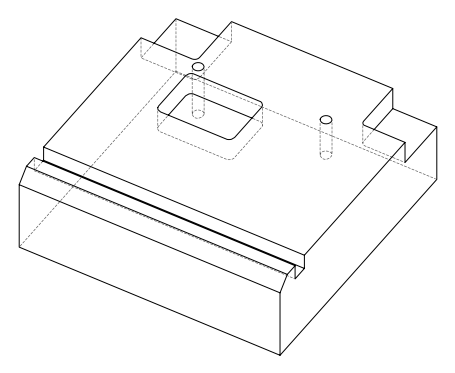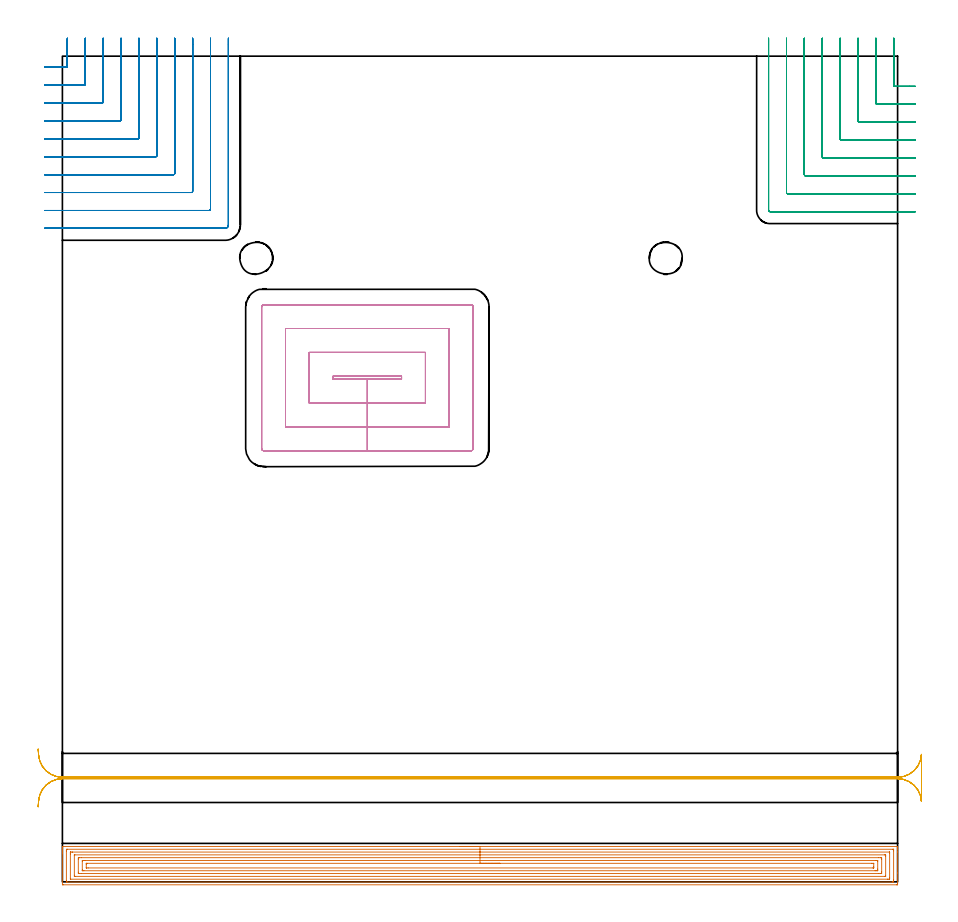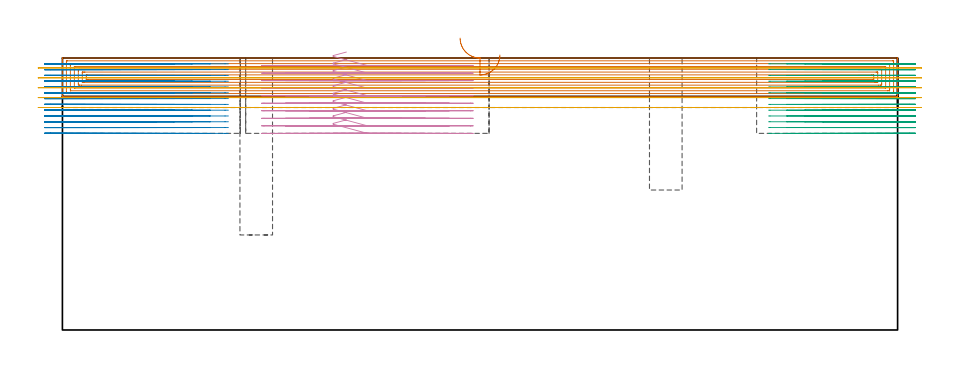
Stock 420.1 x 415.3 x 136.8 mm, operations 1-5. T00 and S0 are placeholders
(PLAN: 7 operations, 4 tool changes, 110 min)
(1 AREA_MILL | FG_CHAMFER_SURFACE | UGT0205_001 | 23.88 min | 78219 mm3)
(2 MILL_CORNER_NOTCH_RECTANGULAR | CORNER_NOTCH_RECTANGULAR | NXT0201_011 | Follow Part, ap 3, ae 75% | 31.12 min | 313659 mm3)
(3 MILL_CORNER_NOTCH_RECTANGULAR_1 | CORNER_NOTCH_RECTANGULAR_1 | NXT0201_011 | Follow Part, ap 3, ae 75% | 22.97 min | 225907 mm3)
(4 MILL_RECTANGULAR_POCKET | POCKET_RECTANGULAR_STRAIGHT | NXT0201_012 | Follow Part, ap 4, ae 75% | 19.05 min | 412524 mm3)
(5 MILL_RECTANGULAR_SLOT | SLOT_RECTANGULAR | UGT0201_106 | Follow Part, ap 6, ae 75% | 9.5 min | 258358 mm3)
(6 MILL_BLIND_HOLE_FROM_SOLID_MATERIAL | STEP1POCKET | NXT0201_011 | Spiral | 1.94 min | 18833 mm3)
(7 MILL_BLIND_HOLE_FROM_SOLID_MATERIAL_1 | STEP1POCKET_1 | NXT0201_011 | Spiral | 1.5 min | 13974 mm3)
(TOOL UGT0205_001 | Chamfer Mill 20 x 3 x 45 deg. | D20 FL50 Z2)
(TOOL NXT0201_011 | ENDMILL 12mm [2P460-1200-NA 1630] | D12 FL38 Z6)
(TOOL NXT0201_012 | ENDMILL 16mm [2P460-1600-NA 1630] | D16 FL38 Z6)
(TOOL UGT0201_106 | End Mill 24 mm | D24 FL25 Z2)
(OP 1 AREA_MILL)
G17 G21 G94 G90
T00 M6
G54
G17 G0 G90 X200.05 Y17.8 S1061 M3
G43 Z146.8 H0
G94 G1 X200.088 Z145.928 F250.
X200.202 Z145.063
X200.391 Z144.212
X200.653 Z143.38
X200.987 Z142.574
X201.39 Z141.8
X201.858 Z141.064
X202.39 Z140.372
X202.979 Z139.729
X203.622 Z139.139
X204.314 Z138.608
X205.05 Z138.14
X205.824 Z137.737
X206.63 Z137.403
X207.462 Z137.141
X208.314 Z136.952
X209.178 Z136.838
X210.05 Z136.8
X419.932
X420.09 Y17.794 Z136.793
X420.1 Y17.484 Z136.484
Y17.164 Z136.163
Y16.502 Z135.497
Y15.292 Z134.288
Y14.744 Z133.738
Y4.468 Z123.465
Y-0.807 Z118.19
X420.096 Y-1.081 Z117.916
X420.09 Y-1.492 Z117.505
X419.907 Y-1.496 Z117.502
X419.485 Y-1.5 Z117.5
X0.615
X0.142 Y-1.495 Z117.503
X0.01 Y-1.492 Z117.506
X0. Y-1.355 Z117.642
Y14.138 Z133.134
Y14.744 Z133.738
Y15.292 Z134.288
Y15.623 Z134.619
Y16.171 Z135.167
Y16.502 Z135.497
Y17.485 Z136.485
X0.01 Y17.794 Z136.793
X0.168 Y17.8 Z136.8
X210.05
Y16.386 Z135.386
X417.699 Y16.385 Z135.385
X417.818
X418.06 Y16.38 Z135.38
X418.084 Y16.379 Z135.379
X418.09 Y16.366 Z135.366
X418.096 Y16.334 Z135.334
X418.098 Y16.303 Z135.303
X418.1 Y16.107 Z135.107
Y15.623 Z134.623
Y1.162 Z120.162
X418.097 Y0.677 Z119.677
X418.093 Y0.29 Z119.29
X418.077 Y-0.079 Z118.921
X417.699 Y-0.084 Z118.916
X417.58 Y-0.085 Z118.915
X2.401 Y-0.086 Z118.914
X2.282 Y-0.085 Z118.915
X2.04 Y-0.08 Z118.92
X2.016 Y-0.079 Z118.921
X2.01 Y-0.066 Z118.934
X2.004 Y-0.034 Z118.966
X2.002 Y-0.004 Z118.996
X2. Y0.193 Z119.193
Y0.677 Z119.677
Y15.228 Z134.228
X2.002 Y15.623 Z134.623
X2.007 Y16.01 Z135.01
X2.023 Y16.379 Z135.379
X2.401 Y16.384 Z135.384
X2.52 Y16.385 Z135.385
X210.05 Y16.386 Z135.386
Y14.972 Z133.972
X415.913 Y14.971 Z133.971
X415.99 Y14.97 Z133.97
X416.051 Y14.968 Z133.968
X416.084 Y14.965 Z133.965
X416.09 Y14.927 Z133.927
X416.096 Y14.744 Z133.744
X416.099 Y14.56 Z133.56
X416.1 Y2.251 Z121.251
X416.096 Y1.556 Z120.556
X416.092 Y1.38 Z120.38
X416.078 Y1.335 Z120.335
X416.028 Y1.333 Z120.333
X415.913 Y1.331 Z120.331
X415.251 Y1.328 Z120.328
X415.02
X4.187 Y1.329 Z120.329
X4.11 Y1.33 Z120.33
X4.049 Y1.332 Z120.332
X4.016 Y1.335 Z120.335
X4.01 Y1.373 Z120.373
X4.004 Y1.556 Z120.556
X4.001 Y1.74 Z120.74
X4. Y14.048 Z133.048
X4.004 Y14.744 Z133.744
X4.008 Y14.92 Z133.92
X4.022 Y14.965 Z133.965
X4.072 Y14.967 Z133.967
X4.187 Y14.969 Z133.969
X4.849 Y14.971 Z133.971
X5.08 Y14.972 Z133.972
X210.05
Y13.557 Z132.557
X413.546
X413.966 Y13.555 Z132.555
X414.052 Y13.553 Z132.553
X414.085 Y13.551 Z132.551
X414.09 Y13.512 Z132.512
X414.094 Y13.412 Z132.412
X414.1 Y13.012 Z132.012
X414.099 Y2.888 Z121.888
X414.097 Y2.782 Z121.782
X414.093 Y2.756 Z121.756
X414.089 Y2.75 Z121.75
X414.078 Y2.747 Z121.747
X414.008 Y2.745 Z121.745
X413.814 Y2.743 Z121.743
X6.554
X6.134 Y2.745 Z121.745
X6.048 Y2.747 Z121.747
X6.015 Y2.749 Z121.749
X6.01 Y2.788 Z121.788
X6.006 Y2.888 Z121.888
X6. Y3.288 Z122.288
X6.001 Y13.412 Z132.412
X6.003 Y13.518 Z132.518
X6.007 Y13.544 Z132.544
X6.011 Y13.55 Z132.55
X6.022 Y13.552 Z132.552
X6.092 Y13.555 Z132.555
X6.286 Y13.557 Z132.557
X210.05
Y12.143 Z131.143
X410.517
X411.411 Y12.142 Z131.142
X411.447 Y12.141 Z131.141
X412.09 Y12.106 Z131.106
X412.099 Y11.465 Z130.465
X412.1 Y5.073 Z124.073
X412.097 Y4.434 Z123.434
X412.09 Y4.194 Z123.194
X411.483 Y4.159 Z123.159
X411.447 Y4.158 Z123.158
X410.592 Y4.157 Z123.157
X9.584
X8.689 Y4.158 Z123.158
X8.653 Y4.159 Z123.159
X8.01 Y4.194 Z123.194
X8.001 Y4.835 Z123.835
X8. Y11.227 Z130.227
X8.003 Y11.866 Z130.866
X8.01 Y12.106 Z131.106
X8.617 Y12.141 Z131.141
X8.653 Y12.142 Z131.142
X9.508 Y12.143 Z131.143
X210.05
Y10.729 Z129.729
X409.274
X409.661 Y10.727 Z129.727
X410.047 Y10.723 Z129.723
X410.09 Y10.722 Z129.722
X410.094 Y10.684 Z129.684
X410.098 Y10.607 Z129.607
X410.1 Y10.492 Z129.492
Y10.348 Z129.348
Y6.399 Z125.399
X410.099 Y5.952 Z124.952
X410.097 Y5.736 Z124.736
X410.094 Y5.628 Z124.628
X410.09 Y5.581 Z124.581
X410.042 Y5.577 Z124.577
X409.661 Y5.573 Z124.573
X409.155 Y5.571 Z124.571
X408.768
X10.826
X10.439 Y5.573 Z124.573
X10.053 Y5.577 Z124.577
X10.01 Y5.578 Z124.578
X10.006 Y5.616 Z124.616
X10.002 Y5.693 Z124.693
X10. Y5.808 Z124.808
Y5.952 Z124.952
X10.001 Y10.348 Z129.348
X10.003 Y10.564 Z129.564
X10.006 Y10.672 Z129.672
X10.01 Y10.719 Z129.719
X10.058 Y10.722 Z129.722
X10.439 Y10.727 Z129.727
X10.945 Y10.729 Z129.729
X11.332
X210.05
Y9.315 Z128.315
X407.138 Y9.314 Z128.314
X407.875 Y9.31 Z128.31
X408.038 Y9.308 Z128.308
X408.091 Y9.3 Z128.3
X408.094 Y9.289 Z128.289
X408.098 Y9.249 Z128.249
X408.1 Y7.489 Z126.489
X408.098 Y7.267 Z126.267
X408.095 Y7.119 Z126.119
X408.09 Y7.004 Z126.004
X408.076 Y6.992 Z125.992
X408.058 Y6.99 Z125.99
X407.875 Y6.987 Z125.987
X407.718 Y6.986 Z125.986
X12.962
X12.225 Y6.99 Z125.99
X12.062 Y6.992 Z125.992
X12.009 Y7. Z126.
X12.006 Y7.011 Z126.011
X12.002 Y7.051 Z126.051
X12. Y8.811 Z127.811
X12.002 Y9.033 Z128.033
X12.005 Y9.181 Z128.181
X12.01 Y9.296 Z128.296
X12.024 Y9.308 Z128.308
X12.042 Y9.31 Z128.31
X12.225 Y9.313 Z128.313
X12.382 Y9.314 Z128.314
X210.05 Y9.315 Z128.315
X210.922 Z128.353
X211.786 Z128.467
X212.638 Z128.655
X213.47 Z128.918
X214.276 Z129.252
X215.05 Z129.654
X215.786 Z130.123
X216.478 Z130.654
X217.121 Z131.244
X217.71 Z131.887
X218.242 Z132.579
X218.71 Z133.315
X219.113 Z134.088
X219.447 Z134.894
X219.709 Z135.726
X219.898 Z136.578
X220.012 Z137.443
X220.05 Z138.315
G0 Z146.8
M5
M2
(OP 2 MILL_CORNER_NOTCH_RECTANGULAR)
G17 G21 G94 G90
T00 M6
G54
G17 G0 G90 X-9. Y409.7 S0 M3
G43 Z146.8 H1
Z133.885
G94 G1 X-6. F250.
X1.906 F500.
G3 X2.5 Y410.294 R0.6
G1 Y421.3
Y424.3 F250.
G0 Z146.8
X-9. Y400.7
Z133.885
G1 X-6.
X10.905 F500.
G3 X11.5 Y401.295 R0.6
G1 Y421.3
Y424.3 F250.
G0 Z146.8
X-9. Y391.7
Z133.885
G1 X-6.
X19.905 F500.
G3 X20.5 Y392.295 R0.6
G1 Y421.3
Y424.3 F250.
G0 Z146.8
X-9. Y382.7
Z133.885
G1 X-6.
X28.905 F500.
G3 X29.5 Y383.295 R0.6
G1 Y421.3
Y424.3 F250.
G0 Z146.8
X-9. Y373.7
Z133.885
G1 X-6.
X37.905 F500.
G3 X38.5 Y374.295 R0.6
G1 Y421.3
Y424.3 F250.
G0 Z146.8
X-9. Y364.7
Z133.885
G1 X-6.
X46.904 F500.
G3 X47.5 Y365.296 R0.6
G1 Y421.3
Y424.3 F250.
G0 Z146.8
X-9. Y355.7
Z133.885
G1 X-6.
X55.904 F500.
G3 X56.5 Y356.296 R0.6
G1 Y421.3
Y424.3 F250.
G0 Z146.8
X-9. Y346.7
Z133.885
G1 X-6.
X64.904 F500.
G3 X65.5 Y347.296 R0.6
G1 Y421.3
Y424.3 F250.
G0 Z146.8
X-9. Y337.7
Z133.885
G1 X-6.
X73.904 F500.
G3 X74.5 Y338.296 R0.6
G1 Y421.3
Y424.3 F250.
G0 Z146.8
X-9. Y328.7
Z133.885
G1 X-6.
X81.8 F500.
G3 X83.5 Y330.4 R1.7
G1 Y421.3
Y424.3 F250.
G0 Z146.8
X-9. Y409.7
Z130.969
G1 X-6.
X1.906 F500.
G3 X2.5 Y410.294 R0.6
G1 Y421.3
Y424.3 F250.
G0 Z146.8
X-9. Y400.7
Z130.969
G1 X-6.
X10.905 F500.
G3 X11.5 Y401.295 R0.6
G1 Y421.3
Y424.3 F250.
G0 Z146.8
X-9. Y391.7
Z130.969
G1 X-6.
X19.905 F500.
G3 X20.5 Y392.295 R0.6
G1 Y421.3
Y424.3 F250.
G0 Z146.8
X-9. Y382.7
Z130.969
G1 X-6.
X28.905 F500.
G3 X29.5 Y383.295 R0.6
G1 Y421.3
Y424.3 F250.
G0 Z146.8
X-9. Y373.7
Z130.969
G1 X-6.
X37.905 F500.
G3 X38.5 Y374.295 R0.6
G1 Y421.3
Y424.3 F250.
G0 Z146.8
X-9. Y364.7
Z130.969
G1 X-6.
X46.904 F500.
G3 X47.5 Y365.296 R0.6
G1 Y421.3
Y424.3 F250.
G0 Z146.8
X-9. Y355.7
Z130.969
G1 X-6.
X55.904 F500.
G3 X56.5 Y356.296 R0.6
G1 Y421.3
Y424.3 F250.
G0 Z146.8
X-9. Y346.7
Z130.969
G1 X-6.
X64.904 F500.
G3 X65.5 Y347.296 R0.6
G1 Y421.3
Y424.3 F250.
G0 Z146.8
X-9. Y337.7
Z130.969
G1 X-6.
X73.904 F500.
G3 X74.5 Y338.296 R0.6
G1 Y421.3
Y424.3 F250.
G0 Z146.8
X-9. Y328.7
Z130.969
G1 X-6.
X81.8 F500.
G3 X83.5 Y330.4 R1.7
G1 Y421.3
Y424.3 F250.
G0 Z146.8
X-9. Y409.7
Z128.054
G1 X-6.
X1.906 F500.
G3 X2.5 Y410.294 R0.6
G1 Y421.3
Y424.3 F250.
G0 Z146.8
X-9. Y400.7
Z128.054
G1 X-6.
X10.905 F500.
G3 X11.5 Y401.294 R0.6
G1 Y421.3
Y424.3 F250.
G0 Z146.8
X-9. Y391.7
Z128.054
G1 X-6.
X19.905 F500.
G3 X20.5 Y392.295 R0.6
G1 Y421.3
Y424.3 F250.
G0 Z146.8
X-9. Y382.7
Z128.054
G1 X-6.
X28.905 F500.
G3 X29.5 Y383.295 R0.6
G1 Y421.3
Y424.3 F250.
G0 Z146.8
X-9. Y373.7
Z128.054
G1 X-6.
X37.905 F500.
G3 X38.5 Y374.295 R0.6
G1 Y421.3
Y424.3 F250.
G0 Z146.8
X-9. Y364.7
Z128.054
G1 X-6.
X46.904 F500.
G3 X47.5 Y365.296 R0.6
G1 Y421.3
Y424.3 F250.
G0 Z146.8
X-9. Y355.7
Z128.054
G1 X-6.
X55.904 F500.
G3 X56.5 Y356.296 R0.6
G1 Y421.3
Y424.3 F250.
G0 Z146.8
X-9. Y346.7
Z128.054
G1 X-6.
X64.904 F500.
G3 X65.5 Y347.296 R0.6
G1 Y421.3
Y424.3 F250.
G0 Z146.8
X-9. Y337.7
Z128.054
G1 X-6.
X73.904 F500.
G3 X74.5 Y338.296 R0.6
G1 Y421.3
Y424.3 F250.
G0 Z146.8
X-9. Y328.7
Z128.054
G1 X-6.
X81.8 F500.
G3 X83.5 Y330.4 R1.7
G1 Y421.3
Y424.3 F250.
G0 Z146.8
X-9. Y409.7
Z125.138
G1 X-6.
X1.906 F500.
G3 X2.5 Y410.294 R0.6
G1 Y421.3
Y424.3 F250.
G0 Z146.8
X-9. Y400.7
Z125.138
G1 X-6.
X10.905 F500.
G3 X11.5 Y401.294 R0.6
G1 Y421.3
Y424.3 F250.
G0 Z146.8
X-9. Y391.7
Z125.138
G1 X-6.
X19.905 F500.
G3 X20.5 Y392.295 R0.6
G1 Y421.3
Y424.3 F250.
G0 Z146.8
X-9. Y382.7
Z125.138
G1 X-6.
X28.905 F500.
G3 X29.5 Y383.295 R0.6
G1 Y421.3
Y424.3 F250.
G0 Z146.8
X-9. Y373.7
Z125.138
G1 X-6.
X37.905 F500.
G3 X38.5 Y374.295 R0.6
G1 Y421.3
Y424.3 F250.
G0 Z146.8
X-9. Y364.7
Z125.138
G1 X-6.
X46.904 F500.
G3 X47.5 Y365.296 R0.6
G1 Y421.3
Y424.3 F250.
G0 Z146.8
X-9. Y355.7
Z125.138
G1 X-6.
X55.904 F500.
G3 X56.5 Y356.296 R0.6
G1 Y421.3
Y424.3 F250.
G0 Z146.8
X-9. Y346.7
Z125.138
G1 X-6.
X64.904 F500.
G3 X65.5 Y347.296 R0.6
G1 Y421.3
Y424.3 F250.
G0 Z146.8
X-9. Y337.7
Z125.138
G1 X-6.
X73.904 F500.
G3 X74.5 Y338.296 R0.6
G1 Y421.3
Y424.3 F250.
G0 Z146.8
X-9. Y328.7
Z125.138
G1 X-6.
X81.8 F500.
G3 X83.5 Y330.4 R1.7
G1 Y421.3
Y424.3 F250.
G0 Z146.8
X-9. Y409.7
Z122.223
G1 X-6.
X1.906 F500.
G3 X2.5 Y410.294 R0.6
G1 Y421.3
Y424.3 F250.
G0 Z146.8
X-9. Y400.7
Z122.223
G1 X-6.
X10.905 F500.
G3 X11.5 Y401.294 R0.6
G1 Y421.3
Y424.3 F250.
G0 Z146.8
X-9. Y391.7
Z122.223
G1 X-6.
X19.905 F500.
G3 X20.5 Y392.295 R0.6
G1 Y421.3
Y424.3 F250.
G0 Z146.8
X-9. Y382.7
Z122.223
G1 X-6.
X28.905 F500.
G3 X29.5 Y383.295 R0.6
G1 Y421.3
Y424.3 F250.
G0 Z146.8
X-9. Y373.7
Z122.223
G1 X-6.
X37.905 F500.
G3 X38.5 Y374.295 R0.6
G1 Y421.3
Y424.3 F250.
G0 Z146.8
X-9. Y364.7
Z122.223
G1 X-6.
X46.904 F500.
G3 X47.5 Y365.296 R0.6
G1 Y421.3
Y424.3 F250.
G0 Z146.8
X-9. Y355.7
Z122.223
G1 X-6.
X55.904 F500.
G3 X56.5 Y356.296 R0.6
G1 Y421.3
Y424.3 F250.
G0 Z146.8
X-9. Y346.7
Z122.223
G1 X-6.
X64.904 F500.
G3 X65.5 Y347.296 R0.6
G1 Y421.3
Y424.3 F250.
G0 Z146.8
X-9. Y337.7
Z122.223
G1 X-6.
X73.904 F500.
G3 X74.5 Y338.296 R0.6
G1 Y421.3
Y424.3 F250.
G0 Z146.8
X-9. Y328.7
Z122.223
G1 X-6.
X81.8 F500.
G3 X83.5 Y330.4 R1.7
G1 Y421.3
Y424.3 F250.
G0 Z146.8
X-9. Y409.7
Z119.308
G1 X-6.
X1.906 F500.
G3 X2.5 Y410.294 R0.6
G1 Y421.3
Y424.3 F250.
G0 Z146.8
X-9. Y400.7
Z119.308
G1 X-6.
X10.905 F500.
G3 X11.5 Y401.294 R0.6
G1 Y421.3
Y424.3 F250.
G0 Z146.8
X-9. Y391.7
Z119.308
G1 X-6.
X19.905 F500.
G3 X20.5 Y392.295 R0.6
G1 Y421.3
Y424.3 F250.
G0 Z146.8
X-9. Y382.7
Z119.308
G1 X-6.
X28.905 F500.
G3 X29.5 Y383.295 R0.6
G1 Y421.3
Y424.3 F250.
G0 Z146.8
X-9. Y373.7
Z119.308
G1 X-6.
X37.905 F500.
G3 X38.5 Y374.295 R0.6
G1 Y421.3
Y424.3 F250.
G0 Z146.8
X-9. Y364.7
Z119.308
G1 X-6.
X46.904 F500.
G3 X47.5 Y365.296 R0.6
G1 Y421.3
Y424.3 F250.
G0 Z146.8
X-9. Y355.7
Z119.308
G1 X-6.
X55.904 F500.
G3 X56.5 Y356.296 R0.6
G1 Y421.3
Y424.3 F250.
G0 Z146.8
X-9. Y346.7
Z119.308
G1 X-6.
X64.904 F500.
G3 X65.5 Y347.296 R0.6
G1 Y421.3
Y424.3 F250.
G0 Z146.8
X-9. Y337.7
Z119.308
G1 X-6.
X73.904 F500.
G3 X74.5 Y338.296 R0.6
G1 Y421.3
Y424.3 F250.
G0 Z146.8
X-9. Y328.7
Z119.308
G1 X-6.
X81.8 F500.
G3 X83.5 Y330.4 R1.7
G1 Y421.3
Y424.3 F250.
G0 Z146.8
X-9. Y409.7
Z116.392
G1 X-6.
X1.906 F500.
G3 X2.5 Y410.294 R0.6
G1 Y421.3
Y424.3 F250.
G0 Z146.8
X-9. Y400.7
Z116.392
G1 X-6.
X10.905 F500.
G3 X11.5 Y401.295 R0.6
G1 Y421.3
Y424.3 F250.
G0 Z146.8
X-9. Y391.7
Z116.392
G1 X-6.
X19.905 F500.
G3 X20.5 Y392.295 R0.6
G1 Y421.3
Y424.3 F250.
G0 Z146.8
X-9. Y382.7
Z116.392
G1 X-6.
X28.905 F500.
G3 X29.5 Y383.295 R0.6
G1 Y421.3
Y424.3 F250.
G0 Z146.8
X-9. Y373.7
Z116.392
G1 X-6.
X37.905 F500.
G3 X38.5 Y374.295 R0.6
G1 Y421.3
Y424.3 F250.
G0 Z146.8
X-9. Y364.7
Z116.392
G1 X-6.
X46.904 F500.
G3 X47.5 Y365.296 R0.6
G1 Y421.3
Y424.3 F250.
G0 Z146.8
X-9. Y355.7
Z116.392
G1 X-6.
X55.904 F500.
G3 X56.5 Y356.296 R0.6
G1 Y421.3
Y424.3 F250.
G0 Z146.8
X-9. Y346.7
Z116.392
G1 X-6.
X64.904 F500.
G3 X65.5 Y347.296 R0.6
G1 Y421.3
Y424.3 F250.
G0 Z146.8
X-9. Y337.7
Z116.392
G1 X-6.
X73.904 F500.
G3 X74.5 Y338.296 R0.6
G1 Y421.3
Y424.3 F250.
G0 Z146.8
X-9. Y328.7
Z116.392
G1 X-6.
X81.8 F500.
G3 X83.5 Y330.4 R1.7
G1 Y421.3
Y424.3 F250.
G0 Z146.8
X-9. Y409.7
Z113.477
G1 X-6.
X1.906 F500.
G3 X2.5 Y410.294 R0.6
G1 Y421.3
Y424.3 F250.
G0 Z146.8
X-9. Y400.7
Z113.477
G1 X-6.
X10.905 F500.
G3 X11.5 Y401.295 R0.6
G1 Y421.3
Y424.3 F250.
G0 Z146.8
X-9. Y391.7
Z113.477
G1 X-6.
X19.905 F500.
G3 X20.5 Y392.295 R0.6
G1 Y421.3
Y424.3 F250.
G0 Z146.8
X-9. Y382.7
Z113.477
G1 X-6.
X28.905 F500.
G3 X29.5 Y383.295 R0.6
G1 Y421.3
Y424.3 F250.
G0 Z146.8
X-9. Y373.7
Z113.477
G1 X-6.
X37.905 F500.
G3 X38.5 Y374.295 R0.6
G1 Y421.3
Y424.3 F250.
G0 Z146.8
X-9. Y364.7
Z113.477
G1 X-6.
X46.904 F500.
G3 X47.5 Y365.296 R0.6
G1 Y421.3
Y424.3 F250.
G0 Z146.8
X-9. Y355.7
Z113.477
G1 X-6.
X55.904 F500.
G3 X56.5 Y356.296 R0.6
G1 Y421.3
Y424.3 F250.
G0 Z146.8
X-9. Y346.7
Z113.477
G1 X-6.
X64.904 F500.
G3 X65.5 Y347.296 R0.6
G1 Y421.3
Y424.3 F250.
G0 Z146.8
X-9. Y337.7
Z113.477
G1 X-6.
X73.904 F500.
G3 X74.5 Y338.296 R0.6
G1 Y421.3
Y424.3 F250.
G0 Z146.8
X-9. Y328.7
Z113.477
G1 X-6.
X81.8 F500.
G3 X83.5 Y330.4 R1.7
G1 Y421.3
Y424.3 F250.
G0 Z146.8
X-9. Y409.7
Z110.562
G1 X-6.
X1.906 F500.
G3 X2.5 Y410.294 R0.6
G1 Y421.3
Y424.3 F250.
G0 Z146.8
X-9. Y400.7
Z110.562
G1 X-6.
X10.905 F500.
G3 X11.5 Y401.295 R0.6
G1 Y421.3
Y424.3 F250.
G0 Z146.8
X-9. Y391.7
Z110.562
G1 X-6.
X19.905 F500.
G3 X20.5 Y392.295 R0.6
G1 Y421.3
Y424.3 F250.
G0 Z146.8
X-9. Y382.7
Z110.562
G1 X-6.
X28.905 F500.
G3 X29.5 Y383.295 R0.6
G1 Y421.3
Y424.3 F250.
G0 Z146.8
X-9. Y373.7
Z110.562
G1 X-6.
X37.905 F500.
G3 X38.5 Y374.295 R0.6
G1 Y421.3
Y424.3 F250.
G0 Z146.8
X-9. Y364.7
Z110.562
G1 X-6.
X46.904 F500.
G3 X47.5 Y365.296 R0.6
G1 Y421.3
Y424.3 F250.
G0 Z146.8
X-9. Y355.7
Z110.562
G1 X-6.
X55.904 F500.
G3 X56.5 Y356.296 R0.6
G1 Y421.3
Y424.3 F250.
G0 Z146.8
X-9. Y346.7
Z110.562
G1 X-6.
X64.904 F500.
G3 X65.5 Y347.296 R0.6
G1 Y421.3
Y424.3 F250.
G0 Z146.8
X-9. Y337.7
Z110.562
G1 X-6.
X73.904 F500.
G3 X74.5 Y338.296 R0.6
G1 Y421.3
Y424.3 F250.
G0 Z146.8
X-9. Y328.7
Z110.562
G1 X-6.
X81.8 F500.
G3 X83.5 Y330.4 R1.7
G1 Y421.3
Y424.3 F250.
G0 Z146.8
X-9. Y409.7
Z107.646
G1 X-6.
X1.906 F500.
G3 X2.5 Y410.294 R0.6
G1 Y421.3
Y424.3 F250.
G0 Z146.8
X-9. Y400.7
Z107.646
G1 X-6.
X10.905 F500.
G3 X11.5 Y401.295 R0.6
G1 Y421.3
Y424.3 F250.
G0 Z146.8
X-9. Y391.7
Z107.646
G1 X-6.
X19.905 F500.
G3 X20.5 Y392.295 R0.6
G1 Y421.3
Y424.3 F250.
G0 Z146.8
X-9. Y382.7
Z107.646
G1 X-6.
X28.905 F500.
G3 X29.5 Y383.295 R0.6
G1 Y421.3
Y424.3 F250.
G0 Z146.8
X-9. Y373.7
Z107.646
G1 X-6.
X37.905 F500.
G3 X38.5 Y374.295 R0.6
G1 Y421.3
Y424.3 F250.
G0 Z146.8
X-9. Y364.7
Z107.646
G1 X-6.
X46.904 F500.
G3 X47.5 Y365.296 R0.6
G1 Y421.3
Y424.3 F250.
G0 Z146.8
X-9. Y355.7
Z107.646
G1 X-6.
X55.904 F500.
G3 X56.5 Y356.296 R0.6
G1 Y421.3
Y424.3 F250.
G0 Z146.8
X-9. Y346.7
Z107.646
G1 X-6.
X64.904 F500.
G3 X65.5 Y347.296 R0.6
G1 Y421.3
Y424.3 F250.
G0 Z146.8
X-9. Y337.7
Z107.646
G1 X-6.
X73.904 F500.
G3 X74.5 Y338.296 R0.6
G1 Y421.3
Y424.3 F250.
G0 Z146.8
X-9. Y328.7
Z107.646
G1 X-6.
X81.8 F500.
G3 X83.5 Y330.4 R1.7
G1 Y421.3
Y424.3 F250.
G0 Z146.8
X-9. Y409.7
Z104.731
G1 X-6.
X1.906 F500.
G3 X2.5 Y410.294 R0.6
G1 Y421.3
Y424.3 F250.
G0 Z146.8
X-9. Y400.7
Z104.731
G1 X-6.
X10.905 F500.
G3 X11.5 Y401.295 R0.6
G1 Y421.3
Y424.3 F250.
G0 Z146.8
X-9. Y391.7
Z104.731
G1 X-6.
X19.905 F500.
G3 X20.5 Y392.295 R0.6
G1 Y421.3
Y424.3 F250.
G0 Z146.8
X-9. Y382.7
Z104.731
G1 X-6.
X28.905 F500.
G3 X29.5 Y383.295 R0.6
G1 Y421.3
Y424.3 F250.
G0 Z146.8
X-9. Y373.7
Z104.731
G1 X-6.
X37.905 F500.
G3 X38.5 Y374.295 R0.6
G1 Y421.3
Y424.3 F250.
G0 Z146.8
X-9. Y364.7
Z104.731
G1 X-6.
X46.904 F500.
G3 X47.5 Y365.296 R0.6
G1 Y421.3
Y424.3 F250.
G0 Z146.8
X-9. Y355.7
Z104.731
G1 X-6.
X55.904 F500.
G3 X56.5 Y356.296 R0.6
G1 Y421.3
Y424.3 F250.
G0 Z146.8
X-9. Y346.7
Z104.731
G1 X-6.
X64.904 F500.
G3 X65.5 Y347.296 R0.6
G1 Y421.3
Y424.3 F250.
G0 Z146.8
X-9. Y337.7
Z104.731
G1 X-6.
X73.904 F500.
G3 X74.5 Y338.296 R0.6
G1 Y421.3
Y424.3 F250.
G0 Z146.8
X-9. Y328.7
Z104.731
G1 X-6.
X81.8 F500.
G3 X83.5 Y330.4 R1.7
G1 Y421.3
Y424.3 F250.
G0 Z146.8
X-9. Y409.7
Z101.815
G1 X-6.
X1.906 F500.
G3 X2.5 Y410.294 R0.6
G1 Y421.3
Y424.3 F250.
G0 Z146.8
X-9. Y400.7
Z101.815
G1 X-6.
X10.905 F500.
G3 X11.5 Y401.295 R0.6
G1 Y421.3
Y424.3 F250.
G0 Z146.8
X-9. Y391.7
Z101.815
G1 X-6.
X19.905 F500.
G3 X20.5 Y392.295 R0.6
G1 Y421.3
Y424.3 F250.
G0 Z146.8
X-9. Y382.7
Z101.815
G1 X-6.
X28.905 F500.
G3 X29.5 Y383.295 R0.6
G1 Y421.3
Y424.3 F250.
G0 Z146.8
X-9. Y373.7
Z101.815
G1 X-6.
X37.905 F500.
G3 X38.5 Y374.295 R0.6
G1 Y421.3
Y424.3 F250.
G0 Z146.8
X-9. Y364.7
Z101.815
G1 X-6.
X46.904 F500.
G3 X47.5 Y365.296 R0.6
G1 Y421.3
Y424.3 F250.
G0 Z146.8
X-9. Y355.7
Z101.815
G1 X-6.
X55.904 F500.
G3 X56.5 Y356.296 R0.6
G1 Y421.3
Y424.3 F250.
G0 Z146.8
X-9. Y346.7
Z101.815
G1 X-6.
X64.904 F500.
G3 X65.5 Y347.296 R0.6
G1 Y421.3
Y424.3 F250.
G0 Z146.8
X-9. Y337.7
Z101.815
G1 X-6.
X73.904 F500.
G3 X74.5 Y338.296 R0.6
G1 Y421.3
Y424.3 F250.
G0 Z146.8
X-9. Y328.7
Z101.815
G1 X-6.
X81.8 F500.
G3 X83.5 Y330.4 R1.7
G1 Y421.3
Y424.3 F250.
G0 Z146.8
X-9. Y409.7
Z98.9
G1 X-6.
X1.906 F500.
G3 X2.5 Y410.294 R0.6
G1 Y421.3
Y424.3 F250.
G0 Z146.8
X-9. Y400.7
Z98.9
G1 X-6.
X10.905 F500.
G3 X11.5 Y401.295 R0.6
G1 Y421.3
Y424.3 F250.
G0 Z146.8
X-9. Y391.7
Z98.9
G1 X-6.
X19.905 F500.
G3 X20.5 Y392.295 R0.6
G1 Y421.3
Y424.3 F250.
G0 Z146.8
X-9. Y382.7
Z98.9
G1 X-6.
X28.905 F500.
G3 X29.5 Y383.295 R0.6
G1 Y421.3
Y424.3 F250.
G0 Z146.8
X-9. Y373.7
Z98.9
G1 X-6.
X37.905 F500.
G3 X38.5 Y374.295 R0.6
G1 Y421.3
Y424.3 F250.
G0 Z146.8
X-9. Y364.7
Z98.9
G1 X-6.
X46.904 F500.
G3 X47.5 Y365.296 R0.6
G1 Y421.3
Y424.3 F250.
G0 Z146.8
X-9. Y355.7
Z98.9
G1 X-6.
X55.904 F500.
G3 X56.5 Y356.296 R0.6
G1 Y421.3
Y424.3 F250.
G0 Z146.8
X-9. Y346.7
Z98.9
G1 X-6.
X64.904 F500.
G3 X65.5 Y347.296 R0.6
G1 Y421.3
Y424.3 F250.
G0 Z146.8
X-9. Y337.7
Z98.9
G1 X-6.
X73.904 F500.
G3 X74.5 Y338.296 R0.6
G1 Y421.3
Y424.3 F250.
G0 Z146.8
X-9. Y328.7
Z98.9
G1 X-6.
X81.8 F500.
G3 X83.5 Y330.4 R1.7
G1 Y421.3
Y424.3 F250.
G0 Z146.8
M5
M2
(OP 3 MILL_CORNER_NOTCH_RECTANGULAR_1)
G17 G21 G94 G90
T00 M6
G54
G17 G0 G90 X418.2 Y424.3 S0 M3
G43 Z146.8 H1
Z133.885
G94 G1 Y421.3 F250.
Y400.695 F500.
G3 X418.795 Y400.1 R0.6
G1 X426.1
X429.1 F250.
G0 Z146.8
X409.2 Y424.3
Z133.885
G1 Y421.3
Y391.695 F500.
G3 X409.795 Y391.1 R0.6
G1 X426.1
X429.1 F250.
G0 Z146.8
X400.2 Y424.3
Z133.885
G1 Y421.3
Y382.695 F500.
G3 X400.795 Y382.1 R0.6
G1 X426.1
X429.1 F250.
G0 Z146.8
X391.2 Y424.3
Z133.885
G1 Y421.3
Y373.696 F500.
G3 X391.796 Y373.1 R0.6
G1 X426.1
X429.1 F250.
G0 Z146.8
X382.2 Y424.3
Z133.885
G1 Y421.3
Y364.696 F500.
G3 X382.796 Y364.1 R0.6
G1 X426.1
X429.1 F250.
G0 Z146.8
X373.2 Y424.3
Z133.885
G1 Y421.3
Y355.696 F500.
G3 X373.796 Y355.1 R0.6
G1 X426.1
X429.1 F250.
G0 Z146.8
X364.2 Y424.3
Z133.885
G1 Y421.3
Y346.696 F500.
G3 X364.796 Y346.1 R0.6
G1 X426.1
X429.1 F250.
G0 Z146.8
X355.2 Y424.3
Z133.885
G1 Y421.3
Y337.8 F500.
G3 X355.9 Y337.1 R0.7
G1 X426.1
X429.1 F250.
G0 Z146.8
X418.2 Y424.3
Z130.969
G1 Y421.3
Y400.695 F500.
G3 X418.795 Y400.1 R0.6
G1 X426.1
X429.1 F250.
G0 Z146.8
X409.2 Y424.3
Z130.969
G1 Y421.3
Y391.695 F500.
G3 X409.795 Y391.1 R0.6
G1 X426.1
X429.1 F250.
G0 Z146.8
X400.2 Y424.3
Z130.969
G1 Y421.3
Y382.695 F500.
G3 X400.795 Y382.1 R0.6
G1 X426.1
X429.1 F250.
G0 Z146.8
X391.2 Y424.3
Z130.969
G1 Y421.3
Y373.696 F500.
G3 X391.796 Y373.1 R0.6
G1 X426.1
X429.1 F250.
G0 Z146.8
X382.2 Y424.3
Z130.969
G1 Y421.3
Y364.696 F500.
G3 X382.796 Y364.1 R0.6
G1 X426.1
X429.1 F250.
G0 Z146.8
X373.2 Y424.3
Z130.969
G1 Y421.3
Y355.696 F500.
G3 X373.796 Y355.1 R0.6
G1 X426.1
X429.1 F250.
G0 Z146.8
X364.2 Y424.3
Z130.969
G1 Y421.3
Y346.696 F500.
G3 X364.796 Y346.1 R0.6
G1 X426.1
X429.1 F250.
G0 Z146.8
X355.2 Y424.3
Z130.969
G1 Y421.3
Y337.8 F500.
G3 X355.9 Y337.1 R0.7
G1 X426.1
X429.1 F250.
G0 Z146.8
X418.2 Y424.3
Z128.054
G1 Y421.3
Y400.695 F500.
G3 X418.795 Y400.1 R0.6
G1 X426.1
X429.1 F250.
G0 Z146.8
X409.2 Y424.3
Z128.054
G1 Y421.3
Y391.695 F500.
G3 X409.795 Y391.1 R0.6
G1 X426.1
X429.1 F250.
G0 Z146.8
X400.2 Y424.3
Z128.054
G1 Y421.3
Y382.695 F500.
G3 X400.795 Y382.1 R0.6
G1 X426.1
X429.1 F250.
G0 Z146.8
X391.2 Y424.3
Z128.054
G1 Y421.3
Y373.696 F500.
G3 X391.796 Y373.1 R0.6
G1 X426.1
X429.1 F250.
G0 Z146.8
X382.2 Y424.3
Z128.054
G1 Y421.3
Y364.696 F500.
G3 X382.796 Y364.1 R0.6
G1 X426.1
X429.1 F250.
G0 Z146.8
X373.2 Y424.3
Z128.054
G1 Y421.3
Y355.696 F500.
G3 X373.796 Y355.1 R0.6
G1 X426.1
X429.1 F250.
G0 Z146.8
X364.2 Y424.3
Z128.054
G1 Y421.3
Y346.696 F500.
G3 X364.796 Y346.1 R0.6
G1 X426.1
X429.1 F250.
G0 Z146.8
X355.2 Y424.3
Z128.054
G1 Y421.3
Y337.8 F500.
G3 X355.9 Y337.1 R0.7
G1 X426.1
X429.1 F250.
G0 Z146.8
X418.2 Y424.3
Z125.138
G1 Y421.3
Y400.695 F500.
G3 X418.795 Y400.1 R0.6
G1 X426.1
X429.1 F250.
G0 Z146.8
X409.2 Y424.3
Z125.138
G1 Y421.3
Y391.695 F500.
G3 X409.795 Y391.1 R0.6
G1 X426.1
X429.1 F250.
G0 Z146.8
X400.2 Y424.3
Z125.138
G1 Y421.3
Y382.695 F500.
G3 X400.795 Y382.1 R0.6
G1 X426.1
X429.1 F250.
G0 Z146.8
X391.2 Y424.3
Z125.138
G1 Y421.3
Y373.696 F500.
G3 X391.796 Y373.1 R0.6
G1 X426.1
X429.1 F250.
G0 Z146.8
X382.2 Y424.3
Z125.138
G1 Y421.3
Y364.696 F500.
G3 X382.796 Y364.1 R0.6
G1 X426.1
X429.1 F250.
G0 Z146.8
X373.2 Y424.3
Z125.138
G1 Y421.3
Y355.696 F500.
G3 X373.796 Y355.1 R0.6
G1 X426.1
X429.1 F250.
G0 Z146.8
X364.2 Y424.3
Z125.138
G1 Y421.3
Y346.696 F500.
G3 X364.796 Y346.1 R0.6
G1 X426.1
X429.1 F250.
G0 Z146.8
X355.2 Y424.3
Z125.138
G1 Y421.3
Y337.8 F500.
G3 X355.9 Y337.1 R0.7
G1 X426.1
X429.1 F250.
G0 Z146.8
X418.2 Y424.3
Z122.223
G1 Y421.3
Y400.695 F500.
G3 X418.795 Y400.1 R0.6
G1 X426.1
X429.1 F250.
G0 Z146.8
X409.2 Y424.3
Z122.223
G1 Y421.3
Y391.695 F500.
G3 X409.795 Y391.1 R0.6
G1 X426.1
X429.1 F250.
G0 Z146.8
X400.2 Y424.3
Z122.223
G1 Y421.3
Y382.695 F500.
G3 X400.795 Y382.1 R0.6
G1 X426.1
X429.1 F250.
G0 Z146.8
X391.2 Y424.3
Z122.223
G1 Y421.3
Y373.696 F500.
G3 X391.796 Y373.1 R0.6
G1 X426.1
X429.1 F250.
G0 Z146.8
X382.2 Y424.3
Z122.223
G1 Y421.3
Y364.696 F500.
G3 X382.796 Y364.1 R0.6
G1 X426.1
X429.1 F250.
G0 Z146.8
X373.2 Y424.3
Z122.223
G1 Y421.3
Y355.696 F500.
G3 X373.796 Y355.1 R0.6
G1 X426.1
X429.1 F250.
G0 Z146.8
X364.2 Y424.3
Z122.223
G1 Y421.3
Y346.696 F500.
G3 X364.796 Y346.1 R0.6
G1 X426.1
X429.1 F250.
G0 Z146.8
X355.2 Y424.3
Z122.223
G1 Y421.3
Y337.8 F500.
G3 X355.9 Y337.1 R0.7
G1 X426.1
X429.1 F250.
G0 Z146.8
X418.2 Y424.3
Z119.308
G1 Y421.3
Y400.695 F500.
G3 X418.795 Y400.1 R0.6
G1 X426.1
X429.1 F250.
G0 Z146.8
X409.2 Y424.3
Z119.308
G1 Y421.3
Y391.695 F500.
G3 X409.795 Y391.1 R0.6
G1 X426.1
X429.1 F250.
G0 Z146.8
X400.2 Y424.3
Z119.308
G1 Y421.3
Y382.695 F500.
G3 X400.795 Y382.1 R0.6
G1 X426.1
X429.1 F250.
G0 Z146.8
X391.2 Y424.3
Z119.308
G1 Y421.3
Y373.696 F500.
G3 X391.796 Y373.1 R0.6
G1 X426.1
X429.1 F250.
G0 Z146.8
X382.2 Y424.3
Z119.308
G1 Y421.3
Y364.696 F500.
G3 X382.796 Y364.1 R0.6
G1 X426.1
X429.1 F250.
G0 Z146.8
X373.2 Y424.3
Z119.308
G1 Y421.3
Y355.696 F500.
G3 X373.796 Y355.1 R0.6
G1 X426.1
X429.1 F250.
G0 Z146.8
X364.2 Y424.3
Z119.308
G1 Y421.3
Y346.696 F500.
G3 X364.796 Y346.1 R0.6
G1 X426.1
X429.1 F250.
G0 Z146.8
X355.2 Y424.3
Z119.308
G1 Y421.3
Y337.8 F500.
G3 X355.9 Y337.1 R0.7
G1 X426.1
X429.1 F250.
G0 Z146.8
X418.2 Y424.3
Z116.392
G1 Y421.3
Y400.695 F500.
G3 X418.795 Y400.1 R0.6
G1 X426.1
X429.1 F250.
G0 Z146.8
X409.2 Y424.3
Z116.392
G1 Y421.3
Y391.695 F500.
G3 X409.795 Y391.1 R0.6
G1 X426.1
X429.1 F250.
G0 Z146.8
X400.2 Y424.3
Z116.392
G1 Y421.3
Y382.695 F500.
G3 X400.795 Y382.1 R0.6
G1 X426.1
X429.1 F250.
G0 Z146.8
X391.2 Y424.3
Z116.392
G1 Y421.3
Y373.696 F500.
G3 X391.796 Y373.1 R0.6
G1 X426.1
X429.1 F250.
G0 Z146.8
X382.2 Y424.3
Z116.392
G1 Y421.3
Y364.696 F500.
G3 X382.796 Y364.1 R0.6
G1 X426.1
X429.1 F250.
G0 Z146.8
X373.2 Y424.3
Z116.392
G1 Y421.3
Y355.696 F500.
G3 X373.796 Y355.1 R0.6
G1 X426.1
X429.1 F250.
G0 Z146.8
X364.2 Y424.3
Z116.392
G1 Y421.3
Y346.696 F500.
G3 X364.796 Y346.1 R0.6
G1 X426.1
X429.1 F250.
G0 Z146.8
X355.2 Y424.3
Z116.392
G1 Y421.3
Y337.8 F500.
G3 X355.9 Y337.1 R0.7
G1 X426.1
X429.1 F250.
G0 Z146.8
X418.2 Y424.3
Z113.477
G1 Y421.3
Y400.695 F500.
G3 X418.795 Y400.1 R0.6
G1 X426.1
X429.1 F250.
G0 Z146.8
X409.2 Y424.3
Z113.477
G1 Y421.3
Y391.695 F500.
G3 X409.795 Y391.1 R0.6
G1 X426.1
X429.1 F250.
G0 Z146.8
X400.2 Y424.3
Z113.477
G1 Y421.3
Y382.695 F500.
G3 X400.795 Y382.1 R0.6
G1 X426.1
X429.1 F250.
G0 Z146.8
X391.2 Y424.3
Z113.477
G1 Y421.3
Y373.696 F500.
G3 X391.796 Y373.1 R0.6
G1 X426.1
X429.1 F250.
G0 Z146.8
X382.2 Y424.3
Z113.477
G1 Y421.3
Y364.696 F500.
G3 X382.796 Y364.1 R0.6
G1 X426.1
X429.1 F250.
G0 Z146.8
X373.2 Y424.3
Z113.477
G1 Y421.3
Y355.696 F500.
G3 X373.796 Y355.1 R0.6
G1 X426.1
X429.1 F250.
G0 Z146.8
X364.2 Y424.3
Z113.477
G1 Y421.3
Y346.696 F500.
G3 X364.796 Y346.1 R0.6
G1 X426.1
X429.1 F250.
G0 Z146.8
X355.2 Y424.3
Z113.477
G1 Y421.3
Y337.8 F500.
G3 X355.9 Y337.1 R0.7
G1 X426.1
X429.1 F250.
G0 Z146.8
X418.2 Y424.3
Z110.562
G1 Y421.3
Y400.695 F500.
G3 X418.795 Y400.1 R0.6
G1 X426.1
X429.1 F250.
G0 Z146.8
X409.2 Y424.3
Z110.562
G1 Y421.3
Y391.695 F500.
G3 X409.795 Y391.1 R0.6
G1 X426.1
X429.1 F250.
G0 Z146.8
X400.2 Y424.3
Z110.562
G1 Y421.3
Y382.695 F500.
G3 X400.795 Y382.1 R0.6
G1 X426.1
X429.1 F250.
G0 Z146.8
X391.2 Y424.3
Z110.562
G1 Y421.3
Y373.696 F500.
G3 X391.796 Y373.1 R0.6
G1 X426.1
X429.1 F250.
G0 Z146.8
X382.2 Y424.3
Z110.562
G1 Y421.3
Y364.696 F500.
G3 X382.796 Y364.1 R0.6
G1 X426.1
X429.1 F250.
G0 Z146.8
X373.2 Y424.3
Z110.562
G1 Y421.3
Y355.696 F500.
G3 X373.796 Y355.1 R0.6
G1 X426.1
X429.1 F250.
G0 Z146.8
X364.2 Y424.3
Z110.562
G1 Y421.3
Y346.696 F500.
G3 X364.796 Y346.1 R0.6
G1 X426.1
X429.1 F250.
G0 Z146.8
X355.2 Y424.3
Z110.562
G1 Y421.3
Y337.8 F500.
G3 X355.9 Y337.1 R0.7
G1 X426.1
X429.1 F250.
G0 Z146.8
X418.2 Y424.3
Z107.646
G1 Y421.3
Y400.695 F500.
G3 X418.795 Y400.1 R0.6
G1 X426.1
X429.1 F250.
G0 Z146.8
X409.2 Y424.3
Z107.646
G1 Y421.3
Y391.695 F500.
G3 X409.795 Y391.1 R0.6
G1 X426.1
X429.1 F250.
G0 Z146.8
X400.2 Y424.3
Z107.646
G1 Y421.3
Y382.695 F500.
G3 X400.795 Y382.1 R0.6
G1 X426.1
X429.1 F250.
G0 Z146.8
X391.2 Y424.3
Z107.646
G1 Y421.3
Y373.696 F500.
G3 X391.796 Y373.1 R0.6
G1 X426.1
X429.1 F250.
G0 Z146.8
X382.2 Y424.3
Z107.646
G1 Y421.3
Y364.696 F500.
G3 X382.796 Y364.1 R0.6
G1 X426.1
X429.1 F250.
G0 Z146.8
X373.2 Y424.3
Z107.646
G1 Y421.3
Y355.696 F500.
G3 X373.796 Y355.1 R0.6
G1 X426.1
X429.1 F250.
G0 Z146.8
X364.2 Y424.3
Z107.646
G1 Y421.3
Y346.696 F500.
G3 X364.796 Y346.1 R0.6
G1 X426.1
X429.1 F250.
G0 Z146.8
X355.2 Y424.3
Z107.646
G1 Y421.3
Y337.8 F500.
G3 X355.9 Y337.1 R0.7
G1 X426.1
X429.1 F250.
G0 Z146.8
X418.2 Y424.3
Z104.731
G1 Y421.3
Y400.695 F500.
G3 X418.795 Y400.1 R0.6
G1 X426.1
X429.1 F250.
G0 Z146.8
X409.2 Y424.3
Z104.731
G1 Y421.3
Y391.695 F500.
G3 X409.795 Y391.1 R0.6
G1 X426.1
X429.1 F250.
G0 Z146.8
X400.2 Y424.3
Z104.731
G1 Y421.3
Y382.695 F500.
G3 X400.795 Y382.1 R0.6
G1 X426.1
X429.1 F250.
G0 Z146.8
X391.2 Y424.3
Z104.731
G1 Y421.3
Y373.696 F500.
G3 X391.796 Y373.1 R0.6
G1 X426.1
X429.1 F250.
G0 Z146.8
X382.2 Y424.3
Z104.731
G1 Y421.3
Y364.696 F500.
G3 X382.796 Y364.1 R0.6
G1 X426.1
X429.1 F250.
G0 Z146.8
X373.2 Y424.3
Z104.731
G1 Y421.3
Y355.696 F500.
G3 X373.796 Y355.1 R0.6
G1 X426.1
X429.1 F250.
G0 Z146.8
X364.2 Y424.3
Z104.731
G1 Y421.3
Y346.696 F500.
G3 X364.796 Y346.1 R0.6
G1 X426.1
X429.1 F250.
G0 Z146.8
X355.2 Y424.3
Z104.731
G1 Y421.3
Y337.8 F500.
G3 X355.9 Y337.1 R0.7
G1 X426.1
X429.1 F250.
G0 Z146.8
X418.2 Y424.3
Z101.815
G1 Y421.3
Y400.695 F500.
G3 X418.795 Y400.1 R0.6
G1 X426.1
X429.1 F250.
G0 Z146.8
X409.2 Y424.3
Z101.815
G1 Y421.3
Y391.695 F500.
G3 X409.795 Y391.1 R0.6
G1 X426.1
X429.1 F250.
G0 Z146.8
X400.2 Y424.3
Z101.815
G1 Y421.3
Y382.695 F500.
G3 X400.795 Y382.1 R0.6
G1 X426.1
X429.1 F250.
G0 Z146.8
X391.2 Y424.3
Z101.815
G1 Y421.3
Y373.696 F500.
G3 X391.796 Y373.1 R0.6
G1 X426.1
X429.1 F250.
G0 Z146.8
X382.2 Y424.3
Z101.815
G1 Y421.3
Y364.696 F500.
G3 X382.796 Y364.1 R0.6
G1 X426.1
X429.1 F250.
G0 Z146.8
X373.2 Y424.3
Z101.815
G1 Y421.3
Y355.696 F500.
G3 X373.796 Y355.1 R0.6
G1 X426.1
X429.1 F250.
G0 Z146.8
X364.2 Y424.3
Z101.815
G1 Y421.3
Y346.696 F500.
G3 X364.796 Y346.1 R0.6
G1 X426.1
X429.1 F250.
G0 Z146.8
X355.2 Y424.3
Z101.815
G1 Y421.3
Y337.8 F500.
G3 X355.9 Y337.1 R0.7
G1 X426.1
X429.1 F250.
G0 Z146.8
X418.2 Y424.3
Z98.9
G1 Y421.3
Y400.695 F500.
G3 X418.795 Y400.1 R0.6
G1 X426.1
X429.1 F250.
G0 Z146.8
X409.2 Y424.3
Z98.9
G1 Y421.3
Y391.695 F500.
G3 X409.795 Y391.1 R0.6
G1 X426.1
X429.1 F250.
G0 Z146.8
X400.2 Y424.3
Z98.9
G1 Y421.3
Y382.695 F500.
G3 X400.795 Y382.1 R0.6
G1 X426.1
X429.1 F250.
G0 Z146.8
X391.2 Y424.3
Z98.9
G1 Y421.3
Y373.696 F500.
G3 X391.796 Y373.1 R0.6
G1 X426.1
X429.1 F250.
G0 Z146.8
X382.2 Y424.3
Z98.9
G1 Y421.3
Y364.696 F500.
G3 X382.796 Y364.1 R0.6
G1 X426.1
X429.1 F250.
G0 Z146.8
X373.2 Y424.3
Z98.9
G1 Y421.3
Y355.696 F500.
G3 X373.796 Y355.1 R0.6
G1 X426.1
X429.1 F250.
G0 Z146.8
X364.2 Y424.3
Z98.9
G1 Y421.3
Y346.696 F500.
G3 X364.796 Y346.1 R0.6
G1 X426.1
X429.1 F250.
G0 Z146.8
X355.2 Y424.3
Z98.9
G1 Y421.3
Y337.8 F500.
G3 X355.9 Y337.1 R0.7
G1 X426.1
X429.1 F250.
G0 Z146.8
M5
M2
(OP 4 MILL_RECTANGULAR_POCKET)
G17 G21 G94 G90
T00 M6
G54
G17 G0 G90 X142.841 Y254.3 S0 M3
G43 Z146.8 H1
Z139.8
G94 G1 X136.2 Z138.021 F250.
Y252.8 Z137.619
X153.4 Z133.01
X170.6 F500.
Y254.3
X136.2
Y252.8
X153.4
Y240.8
X182.6
Y266.3
X124.2
Y240.8
X153.4
Y228.8
X194.6
Y278.3
X112.2
Y228.8
X153.4
Y216.8
X205.4
G3 X206.6 Y218. R1.2
G1 Y289.1
G3 X205.4 Y290.3 R1.2
G1 X101.4
G3 X100.2 Y289.1 R1.2
G1 Y218.
G3 X101.4 Y216.8 R1.2
G1 X153.4
X154.4
G0 X142.841 Y254.3 Z136.01
G1 X136.2 Z134.231 F250.
Y252.8 Z133.829
X153.4 Z129.22
X170.6 F500.
Y254.3
X136.2
Y252.8
X153.4
Y240.8
X182.6
Y266.3
X124.2
Y240.8
X153.4
Y228.8
X194.6
Y278.3
X112.2
Y228.8
X153.4
Y216.8
X205.4
G3 X206.6 Y218. R1.2
G1 Y289.1
G3 X205.4 Y290.3 R1.2
G1 X101.4
G3 X100.2 Y289.1 R1.2
G1 Y218.
G3 X101.4 Y216.8 R1.2
G1 X153.4
X154.4
G0 X142.841 Y254.3 Z132.22
G1 X136.2 Z130.441 F250.
Y252.8 Z130.039
X153.4 Z125.43
X170.6 F500.
Y254.3
X136.2
Y252.8
X153.4
Y240.8
X182.6
Y266.3
X124.2
Y240.8
X153.4
Y228.8
X194.6
Y278.3
X112.2
Y228.8
X153.4
Y216.8
X205.4
G3 X206.6 Y218. R1.2
G1 Y289.1
G3 X205.4 Y290.3 R1.2
G1 X101.4
G3 X100.2 Y289.1 R1.2
G1 Y218.
G3 X101.4 Y216.8 R1.2
G1 X153.4
X154.4
G0 X142.841 Y254.3 Z128.43
G1 X136.2 Z126.651 F250.
Y252.8 Z126.249
X153.4 Z121.64
X170.6 F500.
Y254.3
X136.2
Y252.8
X153.4
Y240.8
X182.6
Y266.3
X124.2
Y240.8
X153.4
Y228.8
X194.6
Y278.3
X112.2
Y228.8
X153.4
Y216.8
X205.4
G3 X206.6 Y218. R1.2
G1 Y289.1
G3 X205.4 Y290.3 R1.2
G1 X101.4
G3 X100.2 Y289.1 R1.2
G1 Y218.
G3 X101.4 Y216.8 R1.2
G1 X153.4
X154.4
G0 X142.841 Y254.3 Z124.64
G1 X136.2 Z122.861 F250.
Y252.8 Z122.459
X153.4 Z117.85
X170.6 F500.
Y254.3
X136.2
Y252.8
X153.4
Y240.8
X182.6
Y266.3
X124.2
Y240.8
X153.4
Y228.8
X194.6
Y278.3
X112.2
Y228.8
X153.4
Y216.8
X205.4
G3 X206.6 Y218. R1.2
G1 Y289.1
G3 X205.4 Y290.3 R1.2
G1 X101.4
G3 X100.2 Y289.1 R1.2
G1 Y218.
G3 X101.4 Y216.8 R1.2
G1 X153.4
X154.4
G0 X142.841 Y254.3 Z120.85
G1 X136.2 Z119.071 F250.
Y252.8 Z118.669
X153.4 Z114.06
X170.6 F500.
Y254.3
X136.2
Y252.8
X153.4
Y240.8
X182.6
Y266.3
X124.2
Y240.8
X153.4
Y228.8
X194.6
Y278.3
X112.2
Y228.8
X153.4
Y216.8
X205.4
G3 X206.6 Y218. R1.2
G1 Y289.1
G3 X205.4 Y290.3 R1.2
G1 X101.4
G3 X100.2 Y289.1 R1.2
G1 Y218.
G3 X101.4 Y216.8 R1.2
G1 X153.4
X154.4
G0 X142.841 Y254.3 Z117.06
G1 X136.2 Z115.281 F250.
Y252.8 Z114.879
X153.4 Z110.27
X170.6 F500.
Y254.3
X136.2
Y252.8
X153.4
Y240.8
X182.6
Y266.3
X124.2
Y240.8
X153.4
Y228.8
X194.6
Y278.3
X112.2
Y228.8
X153.4
Y216.8
X205.4
G3 X206.6 Y218. R1.2
G1 Y289.1
G3 X205.4 Y290.3 R1.2
G1 X101.4
G3 X100.2 Y289.1 R1.2
G1 Y218.
G3 X101.4 Y216.8 R1.2
G1 X153.4
X154.4
G0 X142.841 Y254.3 Z113.27
G1 X136.2 Z111.491 F250.
Y252.8 Z111.089
X153.4 Z106.48
X170.6 F500.
Y254.3
X136.2
Y252.8
X153.4
Y240.8
X182.6
Y266.3
X124.2
Y240.8
X153.4
Y228.8
X194.6
Y278.3
X112.2
Y228.8
X153.4
Y216.8
X205.4
G3 X206.6 Y218. R1.2
G1 Y289.1
G3 X205.4 Y290.3 R1.2
G1 X101.4
G3 X100.2 Y289.1 R1.2
G1 Y218.
G3 X101.4 Y216.8 R1.2
G1 X153.4
X154.4
G0 X142.841 Y254.3 Z109.48
G1 X136.2 Z107.701 F250.
Y252.8 Z107.299
X153.4 Z102.69
X170.6 F500.
Y254.3
X136.2
Y252.8
X153.4
Y240.8
X182.6
Y266.3
X124.2
Y240.8
X153.4
Y228.8
X194.6
Y278.3
X112.2
Y228.8
X153.4
Y216.8
X205.4
G3 X206.6 Y218. R1.2
G1 Y289.1
G3 X205.4 Y290.3 R1.2
G1 X101.4
G3 X100.2 Y289.1 R1.2
G1 Y218.
G3 X101.4 Y216.8 R1.2
G1 X153.4
X154.4
G0 X142.841 Y254.3 Z105.69
G1 X136.2 Z103.911 F250.
Y252.8 Z103.509
X153.4 Z98.9
X170.6 F500.
Y254.3
X136.2
Y252.8
X153.4
Y240.8
X182.6
Y266.3
X124.2
Y240.8
X153.4
Y228.8
X194.6
Y278.3
X112.2
Y228.8
X153.4
Y216.8
X205.4
G3 X206.6 Y218. R1.2
G1 Y289.1
G3 X205.4 Y290.3 R1.2
G1 X101.4
G3 X100.2 Y289.1 R1.2
G1 Y218.
G3 X101.4 Y216.8 R1.2
G1 X153.4
X154.4
G0 Z146.8
M5
M2
(OP 5 MILL_RECTANGULAR_SLOT)
G17 G21 G94 G90
T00 M6
G54
G17 G0 G90 X-12.182 Y37.755 S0 M3
G43 Z146.8 H0
Z131.82
G94 G1 X-11.97 Y40.748 F250.
G2 X0. Y51.9 R12. F500.
G1 X420.1
G2 X432.09 Y40.39 R12.
G1 X432.1
Y64.11
X432.09
G2 X420.1 Y52.6 R12.
G1 X0.
G2 X-11.97 Y63.752 R12.
G1 X-12.182 Y66.745 F250.
G0 Y37.755 Z126.84
G1 X-11.97 Y40.748
G2 X0. Y51.9 R12. F500.
G1 X420.1
G2 X432.09 Y40.39 R12.
G1 X432.1
Y64.11
X432.09
G2 X420.1 Y52.6 R12.
G1 X0.
G2 X-11.97 Y63.752 R12.
G1 X-12.182 Y66.745 F250.
G0 Y37.755 Z121.86
G1 X-11.97 Y40.748
G2 X0. Y51.9 R12. F500.
G1 X420.1
G2 X432.09 Y40.39 R12.
G1 X432.1
Y64.11
X432.09
G2 X420.1 Y52.6 R12.
G1 X0.
G2 X-11.97 Y63.752 R12.
G1 X-12.182 Y66.745 F250.
G0 Y37.755 Z116.88
G1 X-11.97 Y40.748
G2 X0. Y51.9 R12. F500.
G1 X420.1
G2 X432.09 Y40.39 R12.
G1 X432.1
Y64.11
X432.09
G2 X420.1 Y52.6 R12.
G1 X0.
G2 X-11.97 Y63.752 R12.
G1 X-12.182 Y66.745 F250.
G0 Y37.755 Z111.9
G1 X-11.97 Y40.748
G2 X0. Y51.9 R12. F500.
G1 X420.1
G2 X432.09 Y40.39 R12.
G1 X432.1
Y64.11
X432.09
G2 X420.1 Y52.6 R12.
G1 X0.
G2 X-11.97 Y63.752 R12.
G1 X-12.182 Y66.745 F250.
G0 Z146.8
M5
M2
